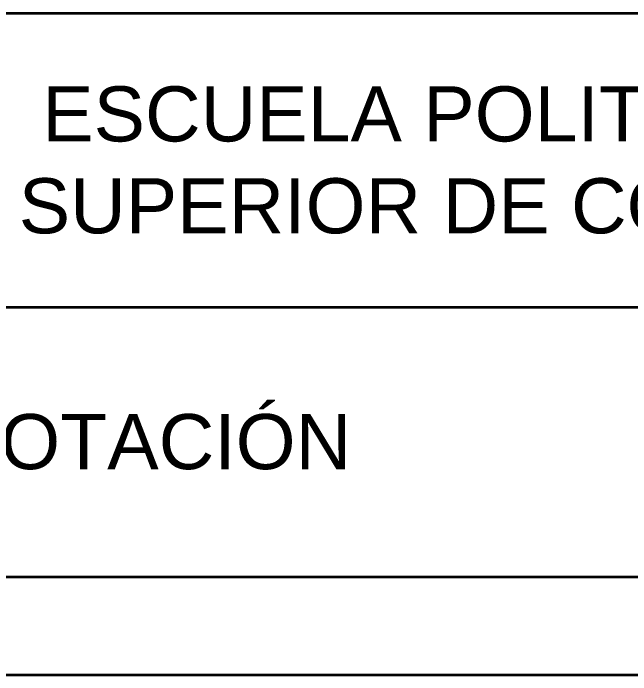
# Model space of a CAD drawing. Header units: millimetres. Extents: x -17 to 415, y -17 to 292.
# Drawn here: x 313.6 to 364, y 5 to 59 of the extents above; entities that cross this region are included whole.
import ezdxf

# ---------------------------------------------------------------- set-up
doc = ezdxf.new("R2010")
doc.units = ezdxf.units.MM
doc.layers.add('Cajetin y Formato', color=7, linetype='Continuous', lineweight=35)
doc.layers.add('Textos y Leyendas', color=7, linetype='Continuous', lineweight=15)
doc.styles.add('e2', font='arial.ttf')

msp = doc.modelspace()

# ---------------------------------------------------------------- linework, layer by layer
at = {"layer": 'Cajetin y Formato'}
for p, q in [((230, 59), (415, 59)), ((230, 35), (415, 35)), ((230, 13), (415, 13)), ((20, 5), (415, 5))]:
    msp.add_line(p, q, dxfattribs=at)

# ---------------------------------------------------------------- texts
at = {"layer": 'Textos y Leyendas', "char_height": 4.5, "attachment_point": 5, "style": 'e2'}
for s, insert, width in [('ESCUELA POLITÉCNICA\\PSUPERIOR DE CÓRDOBA', (352.473, 47), 87), ('ACOTACIÓN', (322.498, 24), 145.0039)]:
    msp.add_mtext(s, dxfattribs=dict(at, insert=insert, width=width))

doc.saveas('drawing.dxf')
